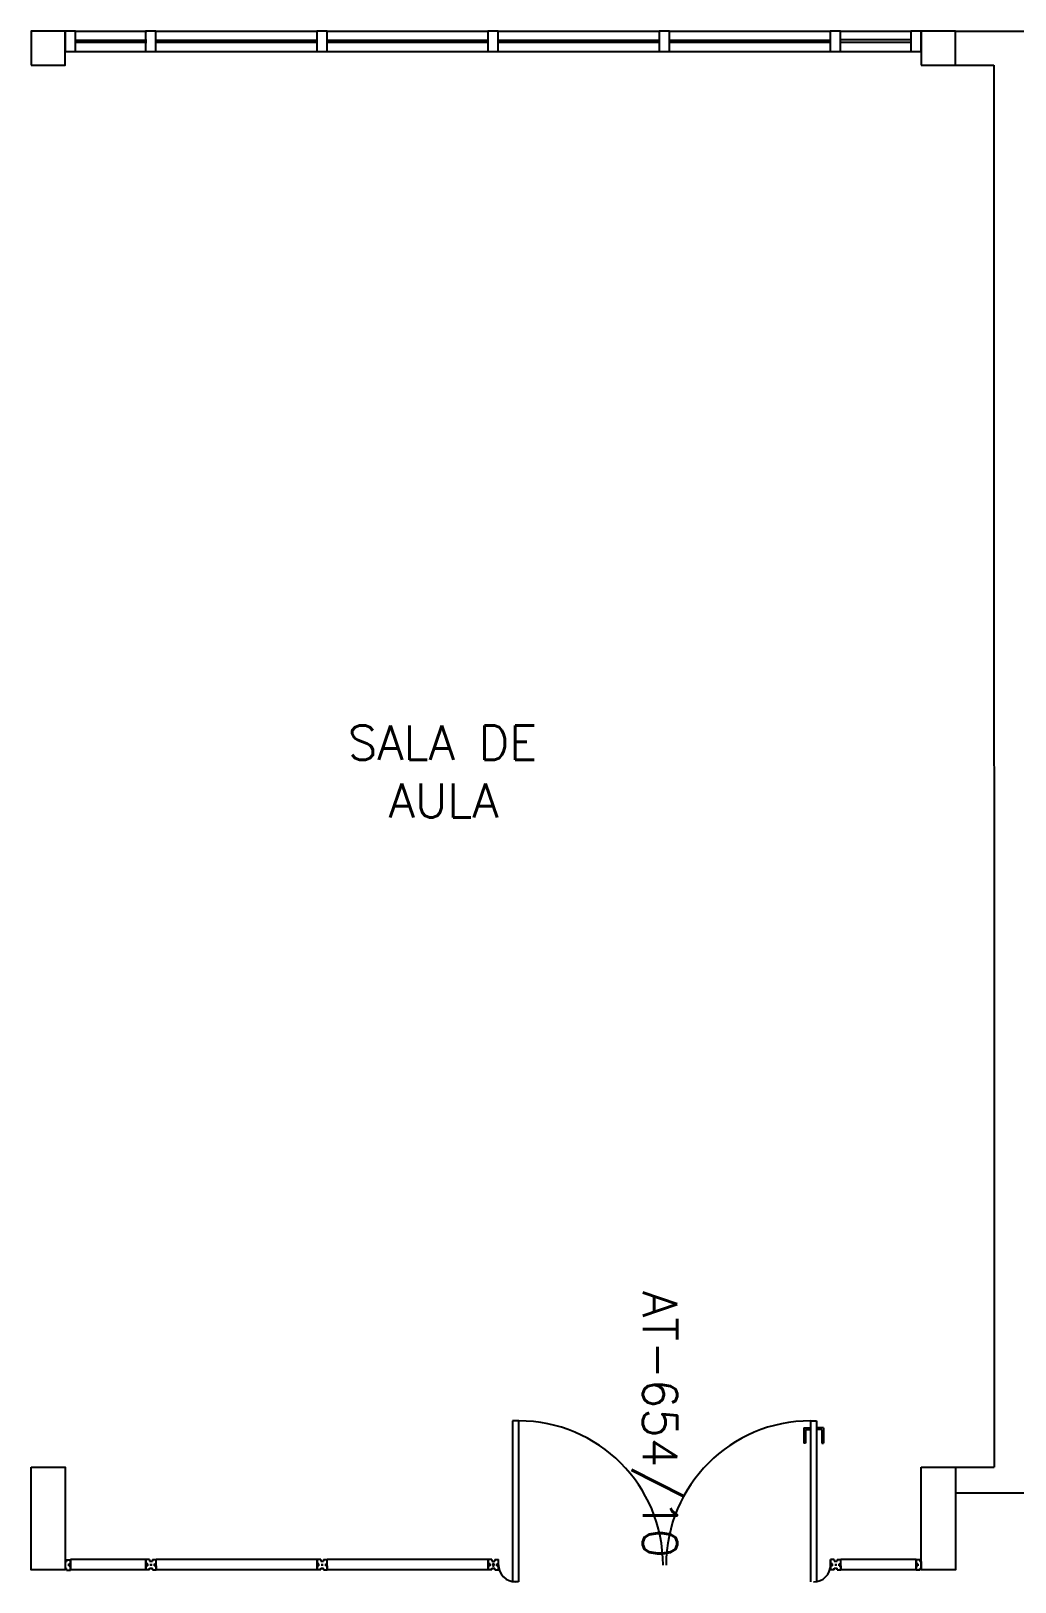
# Model space of a CAD drawing. Header units: millimetres. Extents: x 2552 to 3104, y 1319 to 1450.
# Drawn here: x 2735.67 to 2741.41, y 1342.68 to 1351.74 of the extents above; entities that cross this region are included whole.
import ezdxf

# ---------------------------------------------------------------- set-up
doc = ezdxf.new("R2010")
doc.units = ezdxf.units.MM
doc.linetypes.add('HIDDEN', pattern=[0.375, 0.25, -0.125])
for name, color, linetype in [('AR-DIV-EXI', 2, 'Continuous'), ('AR-EST-CNC', 3, 'Continuous'), ('AR-EST-CNC-CRT', 3, 'Continuous'), ('AR-POR-PRJ', 1, 'HIDDEN'), ('AR-REV', 2, 'Continuous'), ('BI-POR-EXI', 2, 'Continuous'), ('TEXTO', 2, 'Continuous'), ('TEXTO-ENDEREÇO', 2, 'Continuous')]:
    doc.layers.add(name, color=color, linetype=linetype)
doc.styles.add('UNB-100', font='simplex.shx', dxfattribs={"height": 0.2})
doc.styles.add('UNB-100-1', font='simplex.shx', dxfattribs={"height": 0.2})

# ---------------------------------------------------------------- blocks, each defined once
blk = doc.blocks.new('ESQCIR-TTN')
for p, q in [((0, 0), (0, -0.12)), ((0.06, 0), (0, 0)), ((0.06, 0), (0.4773, 0)), ((0.06, -0.12), (0.06, 0)), ((0.53, 0), (0.47, 0)), ((0.47, 0), (0.47, -0.12)), ((0.53, 0), (1.4716, 0)), ((0.53, -0.12), (0.53, 0)), ((1.53, 0), (1.47, 0)), ((1.47, 0), (1.47, -0.12)), ((1.53, 0), (2.4716, 0)), ((1.53, -0.12), (1.53, 0)), ((2.53, 0), (2.47, 0)), ((2.47, 0), (2.47, -0.12)), ((2.53, 0), (3.4716, 0)), ((2.53, -0.12), (2.53, 0)), ((3.53, 0), (3.47, 0)), ((3.47, 0), (3.47, -0.12)), ((3.53, 0), (4.4716, 0)), ((3.53, -0.12), (3.53, 0)), ((4.53, 0), (4.47, 0)), ((4.47, 0), (4.47, -0.12)), ((4.53, 0), (4.9408, 0)), ((4.53, -0.12), (4.53, 0)), ((4.9408, 0), (4.9408, -0.12)), ((5.0008, 0), (4.9408, 0)), ((5.0008, -0.12), (5.0008, 0)), ((0.06, -0.054), (0.4773, -0.054)), ((0.06, -0.066), (0.4773, -0.066)), ((0.53, -0.054), (1.4716, -0.054)), ((0.53, -0.066), (1.4716, -0.066)), ((1.53, -0.054), (2.4716, -0.054)), ((1.53, -0.066), (2.4716, -0.066)), ((2.53, -0.054), (3.4716, -0.054)), ((2.53, -0.066), (3.4716, -0.066)), ((3.53, -0.054), (4.4716, -0.054)), ((3.53, -0.066), (4.4716, -0.066)), ((4.53, -0.05), (4.9408, -0.05)), ((4.53, -0.066), (4.9408, -0.066)), ((0, -0.12), (0.06, -0.12)), ((0.06, -0.12), (0.4773, -0.12)), ((0.47, -0.12), (0.53, -0.12)), ((0.53, -0.12), (1.4716, -0.12)), ((1.47, -0.12), (1.53, -0.12)), ((1.53, -0.12), (2.4716, -0.12)), ((2.47, -0.12), (2.53, -0.12)), ((2.53, -0.12), (3.4716, -0.12)), ((3.47, -0.12), (3.53, -0.12)), ((3.53, -0.12), (4.4716, -0.12)), ((4.47, -0.12), (4.53, -0.12)), ((4.53, -0.12), (4.9408, -0.12)), ((4.9408, -0.12), (5.0008, -0.12))]:
    blk.add_line(p, q)
blk = doc.blocks.new('PDVDP-TTN')
at = {"color": 2}
for p, q in [((0.1125, 0.84), (0.1125, -0.1)), ((0.1475, 0.84), (0.1125, 0.84)), ((0.1475, 0.84), (0.1475, -0.1)), ((1.8533, 0.84), (1.8883, 0.84)), ((1.8533, 0.84), (1.8533, -0.1)), ((1.8883, 0.84), (1.8883, -0.1)), ((0.0089, 0), (-0.0089, 0)), ((0, -0.0125), (0, 0.0101)), ((0.1475, -0.1), (0.1125, -0.1))]:
    blk.add_line(p, q, dxfattribs=at)
at = {"color": 1}
for centre, radius, start, end in [((0.1481, -0.0025), 0.8432, 0, 90), ((1.8527, -0.0025), 0.8432, 90, 180), ((0.1308, 0), 0.1008, 180, 270), ((1.8699, 0), 0.1008, 270, 0)]:
    blk.add_arc(centre, radius, start, end, dxfattribs=at)

msp = doc.modelspace()

# ---------------------------------------------------------------- linework, layer by layer
at = {"layer": 'AR-DIV-EXI'}
for p, q in [((2735.861, 1342.7774), (2735.8712, 1342.7774)), ((2735.861, 1342.7774), (2735.8712, 1342.7774)), ((2735.861, 1342.7763), (2735.8712, 1342.7763)), ((2735.861, 1342.7763), (2735.8712, 1342.7763)), ((2735.8661, 1342.7963), (2735.8741, 1342.7963)), ((2735.8661, 1342.7963), (2735.8661, 1342.7755)), ((2735.8661, 1342.7963), (2735.8741, 1342.7963)), ((2735.8661, 1342.7963), (2735.8661, 1342.7755)), ((2735.8661, 1342.7825), (2735.8661, 1342.7723)), ((2735.8661, 1342.7825), (2735.8661, 1342.7723)), ((2735.8661, 1342.7814), (2735.8661, 1342.7712)), ((2735.8661, 1342.7814), (2735.8661, 1342.7712)), ((2735.8661, 1342.7755), (2735.8661, 1342.7563)), ((2735.8661, 1342.7755), (2735.8661, 1342.7563)), ((2735.8741, 1342.8063), (2735.8961, 1342.8063)), ((2735.8741, 1342.8063), (2735.8741, 1342.7963)), ((2735.8741, 1342.8063), (2735.8961, 1342.8063)), ((2735.8741, 1342.8063), (2735.8741, 1342.7963)), ((2735.8866, 1342.7834), (2735.8961, 1342.7834)), ((2735.8866, 1342.7834), (2735.8866, 1342.7714)), ((2735.8866, 1342.7834), (2735.8961, 1342.7834)), ((2735.8866, 1342.7834), (2735.8866, 1342.7714)), ((2735.8866, 1342.7823), (2735.8961, 1342.7823)), ((2735.8866, 1342.7703), (2735.8866, 1342.7823)), ((2735.8866, 1342.7823), (2735.8961, 1342.7823)), ((2735.8866, 1342.7703), (2735.8866, 1342.7823)), ((2735.8866, 1342.7803), (2735.8866, 1342.7723)), ((2735.8866, 1342.7803), (2735.8866, 1342.7723)), ((2735.8866, 1342.7714), (2735.8961, 1342.7714)), ((2735.8866, 1342.7714), (2735.8961, 1342.7714)), ((2735.8866, 1342.7703), (2735.8961, 1342.7703)), ((2735.8866, 1342.7703), (2735.8961, 1342.7703)), ((2735.8886, 1342.7823), (2735.8931, 1342.7823)), ((2735.8886, 1342.7823), (2735.8931, 1342.7823)), ((2735.8886, 1342.7703), (2735.8931, 1342.7703)), ((2735.8886, 1342.7703), (2735.8931, 1342.7703)), ((2735.8961, 1342.8074), (2735.8961, 1342.7864)), ((2735.8961, 1342.7474), (2735.8961, 1342.8074)), ((2735.8961, 1342.8074), (2735.8961, 1342.7864)), ((2735.8961, 1342.7474), (2735.8961, 1342.8074)), ((2735.8961, 1342.8063), (2735.8961, 1342.7463)), ((2735.8961, 1342.8063), (2735.8961, 1342.7463)), ((2735.8961, 1342.7864), (2735.8961, 1342.8044)), ((2735.8961, 1342.7864), (2735.8961, 1342.8044)), ((2735.8961, 1342.7853), (2735.8961, 1342.8033)), ((2735.8961, 1342.7853), (2735.8961, 1342.8033)), ((2735.8961, 1342.7724), (2735.8961, 1342.7824)), ((2735.8961, 1342.7724), (2735.8961, 1342.7824)), ((2735.8961, 1342.7813), (2735.8961, 1342.7713)), ((2735.8961, 1342.7813), (2735.8961, 1342.7713)), ((2735.8961, 1342.7684), (2735.8961, 1342.7504)), ((2735.8961, 1342.7684), (2735.8961, 1342.7504)), ((2735.8961, 1342.7673), (2735.8961, 1342.7493)), ((2735.8961, 1342.7673), (2735.8961, 1342.7493)), ((2736.3371, 1342.8074), (2735.8971, 1342.8074)), ((2736.3371, 1342.8074), (2735.8971, 1342.8074)), ((2736.359, 1342.8074), (2736.337, 1342.8074)), ((2736.337, 1342.8074), (2736.337, 1342.7834)), ((2736.359, 1342.8074), (2736.337, 1342.8074)), ((2736.337, 1342.8074), (2736.337, 1342.7834)), ((2736.3485, 1342.7834), (2736.337, 1342.7834)), ((2736.3485, 1342.7834), (2736.337, 1342.7834)), ((2736.337, 1342.7474), (2736.337, 1342.7714)), ((2736.3485, 1342.7714), (2736.337, 1342.7714)), ((2736.337, 1342.7474), (2736.337, 1342.7714)), ((2736.3485, 1342.7714), (2736.337, 1342.7714)), ((2736.3371, 1342.7474), (2736.3371, 1342.8074)), ((2736.3371, 1342.8074), (2736.3371, 1342.7864)), ((2736.3371, 1342.7474), (2736.3371, 1342.8074)), ((2736.3371, 1342.8074), (2736.3371, 1342.7864)), ((2736.3371, 1342.7864), (2736.3371, 1342.8044)), ((2736.3371, 1342.7864), (2736.3371, 1342.8044)), ((2736.3466, 1342.7834), (2736.3371, 1342.7834)), ((2736.3466, 1342.7834), (2736.3371, 1342.7834)), ((2736.3371, 1342.7724), (2736.3371, 1342.7824)), ((2736.3371, 1342.7724), (2736.3371, 1342.7824)), ((2736.3466, 1342.7714), (2736.3371, 1342.7714)), ((2736.3466, 1342.7714), (2736.3371, 1342.7714)), ((2736.3371, 1342.7684), (2736.3371, 1342.7504)), ((2736.3371, 1342.7684), (2736.3371, 1342.7504)), ((2736.3466, 1342.7834), (2736.3466, 1342.7714)), ((2736.3466, 1342.7834), (2736.3466, 1342.7714)), ((2736.3485, 1342.7714), (2736.3485, 1342.7834)), ((2736.3485, 1342.7714), (2736.3485, 1342.7834)), ((2736.359, 1342.8074), (2736.359, 1342.7974)), ((2736.359, 1342.8074), (2736.359, 1342.7974)), ((2736.359, 1342.7974), (2736.375, 1342.7974)), ((2736.359, 1342.7974), (2736.375, 1342.7974)), ((2736.3619, 1342.7774), (2736.3721, 1342.7774)), ((2736.3721, 1342.7774), (2736.3619, 1342.7774)), ((2736.3619, 1342.7774), (2736.3721, 1342.7774)), ((2736.3619, 1342.7774), (2736.3721, 1342.7774)), ((2736.3721, 1342.7774), (2736.3619, 1342.7774)), ((2736.3619, 1342.7774), (2736.3721, 1342.7774)), ((2736.3722, 1342.7774), (2736.362, 1342.7774)), ((2736.3722, 1342.7774), (2736.362, 1342.7774)), ((2736.367, 1342.7825), (2736.367, 1342.7723)), ((2736.367, 1342.7723), (2736.367, 1342.7825)), ((2736.367, 1342.7825), (2736.367, 1342.7723)), ((2736.367, 1342.7723), (2736.367, 1342.7825)), ((2736.3671, 1342.7825), (2736.3671, 1342.7723)), ((2736.3671, 1342.7825), (2736.3671, 1342.7723)), ((2736.375, 1342.8074), (2736.397, 1342.8074)), ((2736.375, 1342.8074), (2736.375, 1342.7974)), ((2736.375, 1342.8074), (2736.397, 1342.8074)), ((2736.375, 1342.8074), (2736.375, 1342.7974)), ((2736.3875, 1342.7834), (2736.397, 1342.7834)), ((2736.3875, 1342.7834), (2736.3875, 1342.7714)), ((2736.3875, 1342.7714), (2736.3875, 1342.7834)), ((2736.3875, 1342.7834), (2736.397, 1342.7834)), ((2736.3875, 1342.7834), (2736.397, 1342.7834)), ((2736.3875, 1342.7834), (2736.3875, 1342.7714)), ((2736.3875, 1342.7714), (2736.3875, 1342.7834)), ((2736.3875, 1342.7834), (2736.397, 1342.7834)), ((2736.3875, 1342.7714), (2736.397, 1342.7714)), ((2736.3875, 1342.7714), (2736.397, 1342.7714)), ((2736.3875, 1342.7714), (2736.397, 1342.7714)), ((2736.3875, 1342.7714), (2736.397, 1342.7714)), ((2736.397, 1342.7474), (2736.397, 1342.8074)), ((2736.397, 1342.7834), (2736.397, 1342.8074)), ((2737.337, 1342.8074), (2736.397, 1342.8074)), ((2736.397, 1342.7474), (2736.397, 1342.8074)), ((2736.397, 1342.7834), (2736.397, 1342.8074)), ((2737.337, 1342.8074), (2736.397, 1342.8074)), ((2736.397, 1342.7724), (2736.397, 1342.7824)), ((2736.397, 1342.7724), (2736.397, 1342.7824)), ((2736.397, 1342.7714), (2736.397, 1342.7474)), ((2736.397, 1342.7714), (2736.397, 1342.7474)), ((2737.359, 1342.8074), (2737.337, 1342.8074)), ((2737.337, 1342.8074), (2737.337, 1342.7834)), ((2737.337, 1342.8074), (2737.337, 1342.7864)), ((2737.337, 1342.7474), (2737.337, 1342.8074)), ((2737.359, 1342.8074), (2737.337, 1342.8074)), ((2737.337, 1342.8074), (2737.337, 1342.7834)), ((2737.337, 1342.8074), (2737.337, 1342.7864)), ((2737.337, 1342.7474), (2737.337, 1342.8074)), ((2737.337, 1342.7864), (2737.337, 1342.8044)), ((2737.337, 1342.7864), (2737.337, 1342.8044)), ((2737.3485, 1342.7834), (2737.337, 1342.7834)), ((2737.3465, 1342.7834), (2737.337, 1342.7834)), ((2737.3485, 1342.7834), (2737.337, 1342.7834)), ((2737.3465, 1342.7834), (2737.337, 1342.7834)), ((2737.337, 1342.7724), (2737.337, 1342.7824)), ((2737.337, 1342.7724), (2737.337, 1342.7824)), ((2737.337, 1342.7474), (2737.337, 1342.7714)), ((2737.3485, 1342.7714), (2737.337, 1342.7714)), ((2737.3465, 1342.7714), (2737.337, 1342.7714)), ((2737.337, 1342.7474), (2737.337, 1342.7714)), ((2737.3485, 1342.7714), (2737.337, 1342.7714)), ((2737.3465, 1342.7714), (2737.337, 1342.7714)), ((2737.337, 1342.7684), (2737.337, 1342.7504)), ((2737.337, 1342.7684), (2737.337, 1342.7504)), ((2737.3465, 1342.7834), (2737.3465, 1342.7714)), ((2737.3465, 1342.7834), (2737.3465, 1342.7714)), ((2737.3485, 1342.7714), (2737.3485, 1342.7834)), ((2737.3485, 1342.7714), (2737.3485, 1342.7834)), ((2737.359, 1342.8074), (2737.359, 1342.7974)), ((2737.359, 1342.8074), (2737.359, 1342.7974)), ((2737.359, 1342.7974), (2737.375, 1342.7974)), ((2737.359, 1342.7974), (2737.375, 1342.7974)), ((2737.3619, 1342.7774), (2737.3721, 1342.7774)), ((2737.3721, 1342.7774), (2737.3619, 1342.7774)), ((2737.3619, 1342.7774), (2737.3721, 1342.7774)), ((2737.3721, 1342.7774), (2737.3619, 1342.7774)), ((2737.3619, 1342.7774), (2737.3721, 1342.7774)), ((2737.3721, 1342.7774), (2737.3619, 1342.7774)), ((2737.3619, 1342.7774), (2737.3721, 1342.7774)), ((2737.3721, 1342.7774), (2737.3619, 1342.7774)), ((2737.367, 1342.7825), (2737.367, 1342.7723)), ((2737.367, 1342.7723), (2737.367, 1342.7825)), ((2737.367, 1342.7825), (2737.367, 1342.7723)), ((2737.367, 1342.7825), (2737.367, 1342.7723)), ((2737.367, 1342.7723), (2737.367, 1342.7825)), ((2737.367, 1342.7825), (2737.367, 1342.7723)), ((2737.375, 1342.8074), (2737.397, 1342.8074)), ((2737.375, 1342.8074), (2737.375, 1342.7974)), ((2737.375, 1342.8074), (2737.397, 1342.8074)), ((2737.375, 1342.8074), (2737.375, 1342.7974)), ((2737.3875, 1342.7834), (2737.397, 1342.7834)), ((2737.3875, 1342.7834), (2737.3875, 1342.7714)), ((2737.3875, 1342.7714), (2737.3875, 1342.7834)), ((2737.3875, 1342.7834), (2737.397, 1342.7834)), ((2737.3875, 1342.7834), (2737.397, 1342.7834)), ((2737.3875, 1342.7834), (2737.3875, 1342.7714)), ((2737.3875, 1342.7714), (2737.3875, 1342.7834)), ((2737.3875, 1342.7834), (2737.397, 1342.7834)), ((2737.3875, 1342.7714), (2737.397, 1342.7714)), ((2737.3875, 1342.7714), (2737.397, 1342.7714)), ((2737.3875, 1342.7714), (2737.397, 1342.7714)), ((2737.3875, 1342.7714), (2737.397, 1342.7714)), ((2737.397, 1342.7474), (2737.397, 1342.8074)), ((2737.397, 1342.7834), (2737.397, 1342.8074)), ((2738.337, 1342.8074), (2737.397, 1342.8074)), ((2737.397, 1342.7474), (2737.397, 1342.8074)), ((2737.397, 1342.7834), (2737.397, 1342.8074)), ((2738.337, 1342.8074), (2737.397, 1342.8074)), ((2737.397, 1342.7724), (2737.397, 1342.7824)), ((2737.397, 1342.7724), (2737.397, 1342.7824)), ((2737.397, 1342.7714), (2737.397, 1342.7474)), ((2737.397, 1342.7714), (2737.397, 1342.7474)), ((2738.359, 1342.8074), (2738.337, 1342.8074)), ((2738.337, 1342.8074), (2738.337, 1342.7834)), ((2738.337, 1342.8074), (2738.337, 1342.7864)), ((2738.337, 1342.7474), (2738.337, 1342.8074)), ((2738.359, 1342.8074), (2738.337, 1342.8074)), ((2738.337, 1342.8074), (2738.337, 1342.7834)), ((2738.337, 1342.8074), (2738.337, 1342.7864)), ((2738.337, 1342.7474), (2738.337, 1342.8074)), ((2738.337, 1342.7864), (2738.337, 1342.8044)), ((2738.337, 1342.7864), (2738.337, 1342.8044)), ((2738.3485, 1342.7834), (2738.337, 1342.7834)), ((2738.3465, 1342.7834), (2738.337, 1342.7834)), ((2738.3485, 1342.7834), (2738.337, 1342.7834)), ((2738.3465, 1342.7834), (2738.337, 1342.7834)), ((2738.337, 1342.7724), (2738.337, 1342.7824)), ((2738.337, 1342.7724), (2738.337, 1342.7824)), ((2738.337, 1342.7474), (2738.337, 1342.7714)), ((2738.3485, 1342.7714), (2738.337, 1342.7714)), ((2738.3465, 1342.7714), (2738.337, 1342.7714)), ((2738.337, 1342.7474), (2738.337, 1342.7714)), ((2738.3485, 1342.7714), (2738.337, 1342.7714)), ((2738.3465, 1342.7714), (2738.337, 1342.7714)), ((2738.337, 1342.7684), (2738.337, 1342.7504)), ((2738.337, 1342.7684), (2738.337, 1342.7504)), ((2738.3465, 1342.7834), (2738.3465, 1342.7714)), ((2738.3465, 1342.7834), (2738.3465, 1342.7714)), ((2738.3485, 1342.7714), (2738.3485, 1342.7834)), ((2738.3485, 1342.7714), (2738.3485, 1342.7834)), ((2738.359, 1342.8074), (2738.359, 1342.7974)), ((2738.359, 1342.8074), (2738.359, 1342.7974)), ((2738.359, 1342.7974), (2738.375, 1342.7974)), ((2738.359, 1342.7974), (2738.375, 1342.7974)), ((2738.3619, 1342.7774), (2738.3721, 1342.7774)), ((2738.3721, 1342.7774), (2738.3619, 1342.7774)), ((2738.3619, 1342.7774), (2738.3721, 1342.7774)), ((2738.3721, 1342.7774), (2738.3619, 1342.7774)), ((2738.3619, 1342.7774), (2738.3721, 1342.7774)), ((2738.3721, 1342.7774), (2738.3619, 1342.7774)), ((2738.3619, 1342.7774), (2738.3721, 1342.7774)), ((2738.3721, 1342.7774), (2738.3619, 1342.7774)), ((2738.367, 1342.7825), (2738.367, 1342.7723)), ((2738.367, 1342.7723), (2738.367, 1342.7825)), ((2738.367, 1342.7825), (2738.367, 1342.7723)), ((2738.367, 1342.7825), (2738.367, 1342.7723)), ((2738.367, 1342.7723), (2738.367, 1342.7825)), ((2738.367, 1342.7825), (2738.367, 1342.7723)), ((2738.375, 1342.8074), (2738.397, 1342.8074)), ((2738.375, 1342.8074), (2738.375, 1342.7974)), ((2738.375, 1342.8074), (2738.397, 1342.8074)), ((2738.375, 1342.8074), (2738.375, 1342.7974)), ((2738.3875, 1342.7834), (2738.397, 1342.7834)), ((2738.3875, 1342.7834), (2738.3875, 1342.7714)), ((2738.3875, 1342.7714), (2738.3875, 1342.7834)), ((2738.3875, 1342.7834), (2738.397, 1342.7834)), ((2738.3875, 1342.7834), (2738.397, 1342.7834)), ((2738.3875, 1342.7834), (2738.3875, 1342.7714)), ((2738.3875, 1342.7714), (2738.3875, 1342.7834)), ((2738.3875, 1342.7834), (2738.397, 1342.7834)), ((2738.3875, 1342.7714), (2738.397, 1342.7714)), ((2738.3875, 1342.7714), (2738.397, 1342.7714)), ((2738.3875, 1342.7714), (2738.397, 1342.7714)), ((2738.3875, 1342.7714), (2738.397, 1342.7714)), ((2738.397, 1342.7474), (2738.397, 1342.8074)), ((2738.397, 1342.7834), (2738.397, 1342.8074)), ((2738.397, 1342.7474), (2738.397, 1342.8074)), ((2738.397, 1342.7834), (2738.397, 1342.8074)), ((2738.397, 1342.7724), (2738.397, 1342.7824)), ((2738.397, 1342.7724), (2738.397, 1342.7824)), ((2738.397, 1342.7714), (2738.397, 1342.7474)), ((2738.397, 1342.7714), (2738.397, 1342.7474)), ((2740.337, 1342.8074), (2740.337, 1342.7864)), ((2740.337, 1342.7474), (2740.337, 1342.8074)), ((2740.359, 1342.8074), (2740.337, 1342.8074)), ((2740.337, 1342.8074), (2740.337, 1342.7834)), ((2740.337, 1342.8074), (2740.337, 1342.7864)), ((2740.337, 1342.7474), (2740.337, 1342.8074)), ((2740.359, 1342.8074), (2740.337, 1342.8074)), ((2740.337, 1342.8074), (2740.337, 1342.7834)), ((2740.337, 1342.7864), (2740.337, 1342.8044)), ((2740.337, 1342.7864), (2740.337, 1342.8044)), ((2740.3465, 1342.7834), (2740.337, 1342.7834)), ((2740.3485, 1342.7834), (2740.337, 1342.7834)), ((2740.3465, 1342.7834), (2740.337, 1342.7834)), ((2740.3485, 1342.7834), (2740.337, 1342.7834)), ((2740.337, 1342.7724), (2740.337, 1342.7824)), ((2740.337, 1342.7724), (2740.337, 1342.7824)), ((2740.3465, 1342.7714), (2740.337, 1342.7714)), ((2740.337, 1342.7474), (2740.337, 1342.7714)), ((2740.3485, 1342.7714), (2740.337, 1342.7714)), ((2740.3465, 1342.7714), (2740.337, 1342.7714)), ((2740.337, 1342.7474), (2740.337, 1342.7714)), ((2740.3485, 1342.7714), (2740.337, 1342.7714)), ((2740.337, 1342.7684), (2740.337, 1342.7504)), ((2740.337, 1342.7684), (2740.337, 1342.7504)), ((2740.3465, 1342.7834), (2740.3465, 1342.7714)), ((2740.3465, 1342.7834), (2740.3465, 1342.7714)), ((2740.3485, 1342.7714), (2740.3485, 1342.7834)), ((2740.3485, 1342.7714), (2740.3485, 1342.7834)), ((2740.359, 1342.8074), (2740.359, 1342.7974)), ((2740.359, 1342.8074), (2740.359, 1342.7974)), ((2740.359, 1342.7974), (2740.375, 1342.7974)), ((2740.359, 1342.7974), (2740.375, 1342.7974)), ((2740.3721, 1342.7774), (2740.3619, 1342.7774)), ((2740.3619, 1342.7774), (2740.3721, 1342.7774)), ((2740.3721, 1342.7774), (2740.3619, 1342.7774)), ((2740.3619, 1342.7774), (2740.3721, 1342.7774)), ((2740.3721, 1342.7774), (2740.3619, 1342.7774)), ((2740.3619, 1342.7774), (2740.3721, 1342.7774)), ((2740.3721, 1342.7774), (2740.3619, 1342.7774)), ((2740.3619, 1342.7774), (2740.3721, 1342.7774)), ((2740.367, 1342.7825), (2740.367, 1342.7723)), ((2740.367, 1342.7825), (2740.367, 1342.7723)), ((2740.367, 1342.7723), (2740.367, 1342.7825)), ((2740.367, 1342.7825), (2740.367, 1342.7723)), ((2740.367, 1342.7825), (2740.367, 1342.7723)), ((2740.367, 1342.7723), (2740.367, 1342.7825)), ((2740.375, 1342.8074), (2740.397, 1342.8074)), ((2740.375, 1342.8074), (2740.375, 1342.7974)), ((2740.375, 1342.8074), (2740.397, 1342.8074)), ((2740.375, 1342.8074), (2740.375, 1342.7974)), ((2740.3875, 1342.7834), (2740.397, 1342.7834)), ((2740.3875, 1342.7834), (2740.3875, 1342.7714)), ((2740.3875, 1342.7714), (2740.3875, 1342.7834)), ((2740.3875, 1342.7834), (2740.397, 1342.7834)), ((2740.3875, 1342.7834), (2740.397, 1342.7834)), ((2740.3875, 1342.7834), (2740.3875, 1342.7714)), ((2740.3875, 1342.7714), (2740.3875, 1342.7834)), ((2740.3875, 1342.7834), (2740.397, 1342.7834)), ((2740.3875, 1342.7714), (2740.397, 1342.7714)), ((2740.3875, 1342.7714), (2740.397, 1342.7714)), ((2740.3875, 1342.7714), (2740.397, 1342.7714)), ((2740.3875, 1342.7714), (2740.397, 1342.7714)), ((2740.8368, 1342.8074), (2740.397, 1342.8074)), ((2740.397, 1342.7474), (2740.397, 1342.8074)), ((2740.397, 1342.7834), (2740.397, 1342.8074)), ((2740.8368, 1342.8074), (2740.397, 1342.8074)), ((2740.397, 1342.7474), (2740.397, 1342.8074)), ((2740.397, 1342.7834), (2740.397, 1342.8074)), ((2740.397, 1342.7724), (2740.397, 1342.7824)), ((2740.397, 1342.7724), (2740.397, 1342.7824)), ((2740.397, 1342.7714), (2740.397, 1342.7474)), ((2740.397, 1342.7714), (2740.397, 1342.7474)), ((2740.8368, 1342.7474), (2740.8368, 1342.8074)), ((2740.8368, 1342.8074), (2740.8368, 1342.7864)), ((2740.8368, 1342.7474), (2740.8368, 1342.8074)), ((2740.8368, 1342.8074), (2740.8368, 1342.7864)), ((2740.8368, 1342.8063), (2740.8368, 1342.7463)), ((2740.8588, 1342.8063), (2740.8368, 1342.8063)), ((2740.8368, 1342.8063), (2740.8368, 1342.7463)), ((2740.8588, 1342.8063), (2740.8368, 1342.8063)), ((2740.8368, 1342.7864), (2740.8368, 1342.8044)), ((2740.8368, 1342.7864), (2740.8368, 1342.8044)), ((2740.8368, 1342.7853), (2740.8368, 1342.8033)), ((2740.8368, 1342.7853), (2740.8368, 1342.8033)), ((2740.8463, 1342.7834), (2740.8368, 1342.7834)), ((2740.8463, 1342.7834), (2740.8368, 1342.7834)), ((2740.8368, 1342.7724), (2740.8368, 1342.7824)), ((2740.8368, 1342.7724), (2740.8368, 1342.7824)), ((2740.8463, 1342.7823), (2740.8368, 1342.7823)), ((2740.8463, 1342.7823), (2740.8368, 1342.7823)), ((2740.8368, 1342.7813), (2740.8368, 1342.7713)), ((2740.8368, 1342.7813), (2740.8368, 1342.7713)), ((2740.8463, 1342.7714), (2740.8368, 1342.7714)), ((2740.8463, 1342.7714), (2740.8368, 1342.7714)), ((2740.8463, 1342.7703), (2740.8368, 1342.7703)), ((2740.8463, 1342.7703), (2740.8368, 1342.7703)), ((2740.8368, 1342.7684), (2740.8368, 1342.7504)), ((2740.8368, 1342.7684), (2740.8368, 1342.7504)), ((2740.8368, 1342.7673), (2740.8368, 1342.7493)), ((2740.8368, 1342.7673), (2740.8368, 1342.7493)), ((2740.8443, 1342.7823), (2740.8398, 1342.7823)), ((2740.8443, 1342.7823), (2740.8398, 1342.7823)), ((2740.8443, 1342.7703), (2740.8398, 1342.7703)), ((2740.8443, 1342.7703), (2740.8398, 1342.7703)), ((2740.8463, 1342.7834), (2740.8463, 1342.7714)), ((2740.8463, 1342.7834), (2740.8463, 1342.7714)), ((2740.8463, 1342.7703), (2740.8463, 1342.7823)), ((2740.8463, 1342.7703), (2740.8463, 1342.7823)), ((2740.8463, 1342.7803), (2740.8463, 1342.7723)), ((2740.8463, 1342.7803), (2740.8463, 1342.7723)), ((2740.8588, 1342.8063), (2740.8588, 1342.7963)), ((2740.8588, 1342.8063), (2740.8588, 1342.7963)), ((2740.8668, 1342.7963), (2740.8588, 1342.7963)), ((2740.8668, 1342.7963), (2740.8588, 1342.7963)), ((2740.8719, 1342.7774), (2740.8617, 1342.7774)), ((2740.8719, 1342.7774), (2740.8617, 1342.7774)), ((2740.8719, 1342.7763), (2740.8617, 1342.7763)), ((2740.8719, 1342.7763), (2740.8617, 1342.7763)), ((2740.8668, 1342.7963), (2740.8668, 1342.7755)), ((2740.8668, 1342.7963), (2740.8668, 1342.7755)), ((2740.8668, 1342.7825), (2740.8668, 1342.7723)), ((2740.8668, 1342.7825), (2740.8668, 1342.7723)), ((2740.8668, 1342.7814), (2740.8668, 1342.7712)), ((2740.8668, 1342.7814), (2740.8668, 1342.7712)), ((2740.8668, 1342.7755), (2740.8668, 1342.7563)), ((2740.8668, 1342.7755), (2740.8668, 1342.7563)), ((2735.8741, 1342.7563), (2735.8661, 1342.7563)), ((2735.8741, 1342.7563), (2735.8661, 1342.7563)), ((2735.8741, 1342.7463), (2735.8741, 1342.7563)), ((2735.8741, 1342.7463), (2735.8741, 1342.7563)), ((2735.8741, 1342.7463), (2735.8961, 1342.7463)), ((2735.8741, 1342.7463), (2735.8961, 1342.7463)), ((2736.3371, 1342.7474), (2735.8971, 1342.7474)), ((2736.3371, 1342.7474), (2735.8971, 1342.7474)), ((2736.359, 1342.7474), (2736.337, 1342.7474)), ((2736.359, 1342.7474), (2736.337, 1342.7474)), ((2736.359, 1342.7574), (2736.375, 1342.7574)), ((2736.359, 1342.7474), (2736.359, 1342.7574)), ((2736.359, 1342.7574), (2736.375, 1342.7574)), ((2736.359, 1342.7474), (2736.359, 1342.7574)), ((2736.375, 1342.7474), (2736.375, 1342.7574)), ((2736.375, 1342.7474), (2736.375, 1342.7574)), ((2736.375, 1342.7474), (2736.397, 1342.7474)), ((2736.375, 1342.7474), (2736.397, 1342.7474)), ((2737.337, 1342.7474), (2736.397, 1342.7474)), ((2737.337, 1342.7474), (2736.397, 1342.7474)), ((2737.359, 1342.7474), (2737.337, 1342.7474)), ((2737.359, 1342.7474), (2737.337, 1342.7474)), ((2737.359, 1342.7574), (2737.375, 1342.7574)), ((2737.359, 1342.7474), (2737.359, 1342.7574)), ((2737.359, 1342.7574), (2737.375, 1342.7574)), ((2737.359, 1342.7474), (2737.359, 1342.7574)), ((2737.375, 1342.7474), (2737.375, 1342.7574)), ((2737.375, 1342.7474), (2737.375, 1342.7574)), ((2737.375, 1342.7474), (2737.397, 1342.7474)), ((2737.375, 1342.7474), (2737.397, 1342.7474)), ((2738.337, 1342.7474), (2737.397, 1342.7474)), ((2738.337, 1342.7474), (2737.397, 1342.7474)), ((2738.359, 1342.7474), (2738.337, 1342.7474)), ((2738.359, 1342.7474), (2738.337, 1342.7474)), ((2738.359, 1342.7574), (2738.375, 1342.7574)), ((2738.359, 1342.7474), (2738.359, 1342.7574)), ((2738.359, 1342.7574), (2738.375, 1342.7574)), ((2738.359, 1342.7474), (2738.359, 1342.7574)), ((2738.375, 1342.7474), (2738.375, 1342.7574)), ((2738.375, 1342.7474), (2738.375, 1342.7574)), ((2738.375, 1342.7474), (2738.397, 1342.7474)), ((2738.375, 1342.7474), (2738.397, 1342.7474)), ((2740.359, 1342.7474), (2740.337, 1342.7474)), ((2740.359, 1342.7474), (2740.337, 1342.7474)), ((2740.359, 1342.7574), (2740.375, 1342.7574)), ((2740.359, 1342.7474), (2740.359, 1342.7574)), ((2740.359, 1342.7574), (2740.375, 1342.7574)), ((2740.359, 1342.7474), (2740.359, 1342.7574)), ((2740.375, 1342.7474), (2740.375, 1342.7574)), ((2740.375, 1342.7474), (2740.375, 1342.7574)), ((2740.375, 1342.7474), (2740.397, 1342.7474)), ((2740.375, 1342.7474), (2740.397, 1342.7474)), ((2740.8368, 1342.7474), (2740.397, 1342.7474)), ((2740.8368, 1342.7474), (2740.397, 1342.7474)), ((2740.8588, 1342.7463), (2740.8368, 1342.7463)), ((2740.8588, 1342.7463), (2740.8368, 1342.7463)), ((2740.8588, 1342.7563), (2740.8668, 1342.7563)), ((2740.8588, 1342.7463), (2740.8588, 1342.7563)), ((2740.8588, 1342.7563), (2740.8668, 1342.7563)), ((2740.8588, 1342.7463), (2740.8588, 1342.7563))]:
    msp.add_line(p, q, dxfattribs=at)
at = {"layer": 'AR-EST-CNC'}
for points in [[(2735.6661, 1351.5377), (2735.8661, 1351.5377), (2735.8661, 1351.7377), (2735.6661, 1351.7377)], [(2740.8661, 1351.5377), (2741.0661, 1351.5377), (2741.0661, 1351.7377), (2740.8661, 1351.7377)]]:
    msp.add_lwpolyline(points, close=True, dxfattribs=at)
at = {"layer": 'AR-EST-CNC-CRT'}
for points in [[(2735.6661, 1343.3477), (2735.8661, 1343.3477), (2735.8661, 1342.7477), (2735.6661, 1342.7477)], [(2740.8661, 1343.3477), (2741.0661, 1343.3477), (2741.0661, 1342.7477), (2740.8661, 1342.7477)]]:
    msp.add_lwpolyline(points, close=True, dxfattribs=at)
at = {"layer": 'AR-POR-PRJ', "linetype": 'Continuous'}
for p, q in [((2740.1803, 1343.5774), (2740.1803, 1343.4874)), ((2740.1803, 1343.5774), (2740.2203, 1343.5774)), ((2740.1803, 1343.5774), (2740.1803, 1343.4874)), ((2740.1803, 1343.5774), (2740.2203, 1343.5774)), ((2740.2953, 1343.5774), (2740.2553, 1343.5774)), ((2740.2953, 1343.5774), (2740.2553, 1343.5774)), ((2740.2953, 1343.5774), (2740.2953, 1343.4874)), ((2740.2953, 1343.5774), (2740.2953, 1343.4874)), ((2740.1903, 1343.4874), (2740.1804, 1343.4874)), ((2740.1903, 1343.4874), (2740.1804, 1343.4874)), ((2740.1903, 1343.5674), (2740.1903, 1343.4874)), ((2740.1903, 1343.5674), (2740.2203, 1343.5674)), ((2740.1903, 1343.5674), (2740.1903, 1343.4874)), ((2740.1903, 1343.5674), (2740.2203, 1343.5674)), ((2740.2853, 1343.5674), (2740.2553, 1343.5674)), ((2740.2853, 1343.5674), (2740.2553, 1343.5674)), ((2740.2853, 1343.5674), (2740.2853, 1343.4874)), ((2740.2853, 1343.5674), (2740.2853, 1343.4874)), ((2740.2853, 1343.4874), (2740.2952, 1343.4874)), ((2740.2853, 1343.4874), (2740.2952, 1343.4874))]:
    msp.add_line(p, q, dxfattribs=at)
at = {"layer": 'AR-REV'}
for p, q in [((2741.0641, 1351.7377), (2741.6661, 1351.7377)), ((2741.0641, 1351.5377), (2741.2901, 1351.5377)), ((2741.2901, 1351.5377), (2741.2922, 1343.3477)), ((2741.0661, 1343.3477), (2741.2922, 1343.3477)), ((2741.0661, 1343.1977), (2741.6661, 1343.1977))]:
    msp.add_line(p, q, dxfattribs=at)

# ---------------------------------------------------------------- block references
at = {"layer": 'BI-POR-EXI'}
for name, p in [('ESQCIR-TTN', (2735.8653, 1351.7377)), ('PDVDP-TTN', (2738.367, 1342.7774)), ('PDVDP-TTN', (2738.367, 1342.7774))]:
    msp.add_blockref(name, p, dxfattribs=at)

# ---------------------------------------------------------------- texts
at = {"layer": 'TEXTO', "style": 'UNB-100'}
for s, p in [('SALA DE ', (2737.5174, 1347.4801)), ('AULA', (2737.7551, 1347.1422))]:
    msp.add_text(s, height=0.2, dxfattribs=at).set_placement(p)
at = {"layer": 'TEXTO-ENDEREÇO', "style": 'UNB-100-1'}
msp.add_text('AT-654/10', height=0.2, rotation=270, dxfattribs=at).set_placement((2739.2401, 1344.377))
msp.add_text('AT-654/10', height=0.2, rotation=270, dxfattribs=at).set_placement((2739.2401, 1344.377))

doc.saveas('drawing.dxf')
